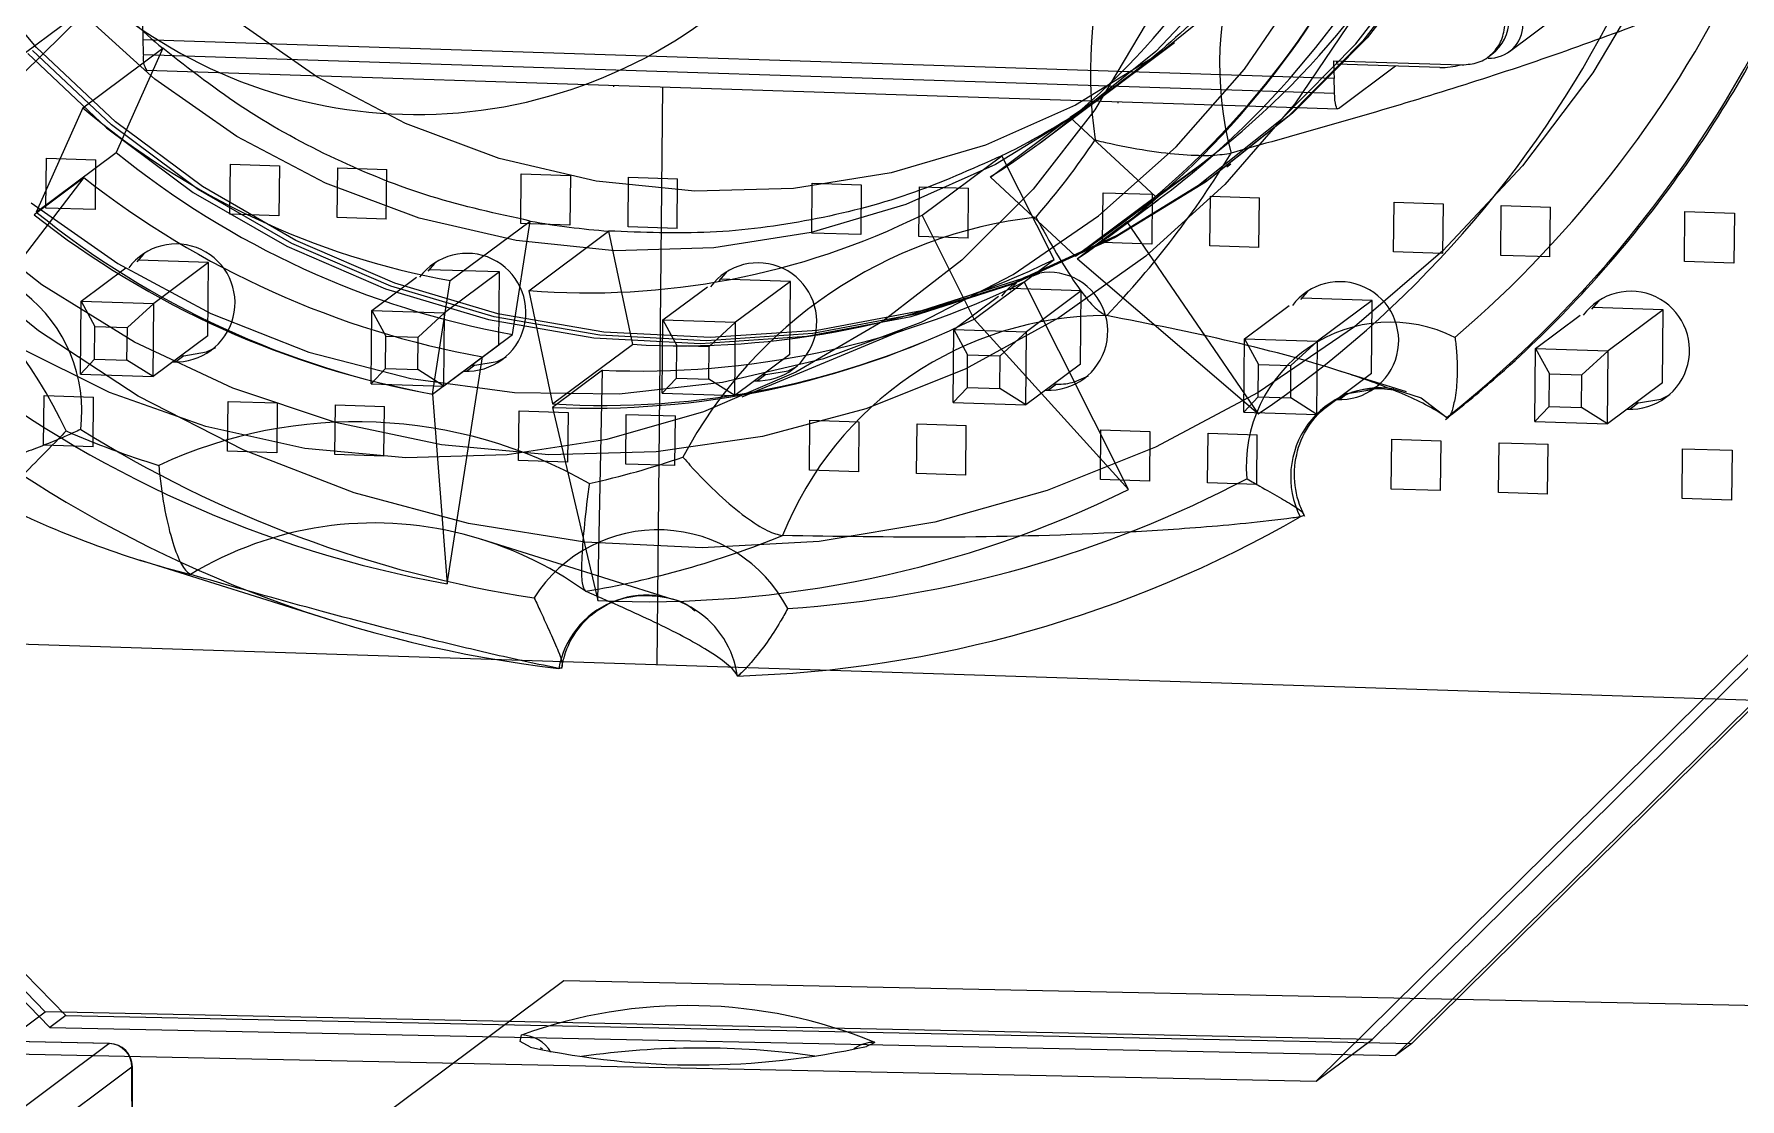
# Model space of a CAD drawing. Header units: millimetres. Extents: x -31.6 to 57.8, y -29 to 41.1.
# Drawn here: x 32.02 to 46.69, y -5.26 to 3.89 of the extents above; entities that cross this region are included whole.
import ezdxf

# ---------------------------------------------------------------- set-up
doc = ezdxf.new("R2010")
doc.units = ezdxf.units.MM

msp = doc.modelspace()

# ---------------------------------------------------------------- linework, layer by layer
at = {"color": 7, "linetype": 'Continuous', "lineweight": 25}
for p, q in [((44.707, 3.745), (45.48, 4.322)), ((31.925, 3.555), (32.62, 4.241)), ((31.932, 3.729), (32.62, 4.241)), ((24.089, 3.863), (32.29, -4.547)), ((43.199, 3.513), (32.955, 3.846)), ((41.141, 3.31), (41.828, 3.822)), ((23.952, 3.761), (32.153, -4.649)), ((32.114, -4.514), (24.029, 3.777)), ((32.437, 3.261), (33.124, 3.773)), ((33.124, 3.773), (32.723, 2.877)), ((32.959, 3.72), (43.204, 3.387)), ((44.522, 3.697), (44.557, 3.723)), ((32.986, 3.585), (43.231, 3.252)), ((43.195, 3.666), (44.298, 3.63)), ((43.222, 3.637), (43.223, 3.665)), ((44.109, 3.608), (43.222, 3.637)), ((43.236, 3.254), (43.729, 3.621)), ((37.004, 3.442), (37.004, 3.454)), ((37.423, 3.441), (37.374, -1.528)), ((40.664, 2.954), (41.351, 3.466)), ((32.437, 3.261), (32.036, 2.364)), ((41.338, 3.313), (41.338, 3.301)), ((43.867, -4.788), (52.038, 3.281)), ((40.243, 2.665), (40.93, 3.178)), ((40.93, 3.178), (41.662, 2.498)), ((51.583, 3.203), (43.527, -4.752)), ((43.729, -4.891), (51.9, 3.178)), ((32.036, 2.364), (32.723, 2.877)), ((32.12, 2.399), (32.124, 2.827)), ((32.124, 2.827), (32.549, 2.813)), ((32.545, 2.385), (32.549, 2.813)), ((39.655, 2.337), (40.343, 2.849)), ((40.792, 1.957), (40.343, 2.849)), ((43.046, -5.111), (51.102, 2.844)), ((31.259, 1.107), (32.448, 2.661)), ((32.448, 2.661), (32.018, 2.341)), ((33.702, 2.347), (33.706, 2.775)), ((33.706, 2.775), (34.129, 2.761)), ((34.129, 2.761), (34.124, 2.333)), ((34.625, 2.317), (34.629, 2.745)), ((34.629, 2.745), (35.051, 2.731)), ((35.047, 2.303), (35.051, 2.731)), ((36.204, 2.266), (36.208, 2.694)), ((36.208, 2.694), (36.631, 2.68)), ((36.631, 2.68), (36.626, 2.252)), ((37.127, 2.236), (37.131, 2.664)), ((37.131, 2.664), (37.553, 2.65)), ((37.549, 2.222), (37.553, 2.65)), ((40.243, 2.665), (40.975, 1.985)), ((41.324, 2.23), (42.012, 2.742)), ((42.277, 2.754), (42.311, 2.779)), ((38.706, 2.184), (38.71, 2.612)), ((38.71, 2.612), (39.133, 2.599)), ((39.133, 2.599), (39.129, 2.171)), ((39.629, 2.154), (39.633, 2.582)), ((39.633, 2.582), (40.055, 2.569)), ((40.051, 2.141), (40.055, 2.569)), ((40.975, 1.985), (41.662, 2.498)), ((41.208, 2.103), (41.213, 2.531)), ((41.213, 2.531), (41.635, 2.517)), ((41.635, 2.517), (41.631, 2.089)), ((42.131, 2.073), (42.135, 2.501)), ((42.135, 2.501), (42.558, 2.487)), ((32.545, 2.385), (32.12, 2.399)), ((41.257, 2.149), (41.687, 2.47)), ((42.553, 2.059), (42.558, 2.487)), ((43.71, 2.022), (43.715, 2.45)), ((43.715, 2.45), (44.137, 2.436)), ((44.137, 2.436), (44.133, 2.008)), ((44.633, 1.992), (44.637, 2.42)), ((44.637, 2.42), (45.06, 2.406)), ((45.055, 1.978), (45.06, 2.406)), ((46.213, 1.94), (46.217, 2.368)), ((46.217, 2.368), (46.642, 2.355)), ((46.642, 2.355), (46.638, 1.926)), ((34.124, 2.333), (33.702, 2.347)), ((35.047, 2.303), (34.625, 2.317)), ((35.597, 1.775), (36.285, 2.287)), ((36.133, 1.311), (36.285, 2.287)), ((36.626, 2.252), (36.204, 2.266)), ((37.549, 2.222), (37.127, 2.236)), ((40.104, 1.444), (39.655, 2.337)), ((41.421, 2.281), (40.991, 1.961)), ((42.548, 0.628), (41.421, 2.281)), ((36.272, 1.688), (36.959, 2.201)), ((36.959, 2.201), (37.164, 1.226)), ((39.129, 2.171), (38.706, 2.184)), ((40.051, 2.141), (39.629, 2.154)), ((41.631, 2.089), (41.208, 2.103)), ((42.553, 2.059), (42.131, 2.073)), ((33.519, 1.93), (32.912, 1.95)), ((33.519, 1.93), (33.047, 1.579)), ((33.513, 1.3), (33.519, 1.93)), ((40.104, 1.444), (40.792, 1.957)), ((40.991, 1.961), (42.548, 0.628)), ((44.133, 2.008), (43.71, 2.022)), ((45.055, 1.978), (44.633, 1.992)), ((46.638, 1.926), (46.213, 1.94)), ((32.422, 1.599), (32.806, 1.885)), ((34.924, 1.517), (35.308, 1.804)), ((36.021, 1.849), (35.414, 1.868)), ((35.445, 0.798), (35.597, 1.775)), ((36.021, 1.849), (35.549, 1.497)), ((36.015, 1.219), (36.021, 1.849)), ((38.523, 1.767), (37.916, 1.787)), ((38.523, 1.767), (38.052, 1.416)), ((38.517, 1.138), (38.523, 1.767)), ((40.479, 1.771), (40.409, 1.693)), ((41.432, -0.021), (40.534, 1.764)), ((40.61, 1.815), (40.668, 1.839)), ((36.272, 1.688), (36.477, 0.714)), ((37.426, 1.436), (37.81, 1.722)), ((39.928, 1.355), (40.312, 1.641)), ((41.025, 1.686), (40.418, 1.706)), ((41.025, 1.686), (40.554, 1.334)), ((41.019, 1.056), (41.025, 1.686)), ((43.527, 1.604), (42.921, 1.624)), ((32.416, 0.969), (32.422, 1.599)), ((32.422, 1.599), (32.541, 1.38)), ((32.422, 1.599), (33.047, 1.579)), ((32.82, 1.371), (33.047, 1.579)), ((33.041, 0.949), (33.047, 1.579)), ((34.918, 0.888), (34.924, 1.517)), ((34.924, 1.517), (35.043, 1.298)), ((34.924, 1.517), (35.549, 1.497)), ((35.322, 1.289), (35.549, 1.497)), ((35.543, 0.868), (35.549, 1.497)), ((42.43, 1.273), (42.814, 1.56)), ((43.527, 1.604), (43.056, 1.253)), ((43.521, 0.975), (43.527, 1.604)), ((44.932, 1.192), (45.316, 1.478)), ((46.029, 1.523), (45.423, 1.543)), ((46.029, 1.523), (45.558, 1.172)), ((46.023, 0.894), (46.029, 1.523)), ((32.538, 1.099), (32.541, 1.38)), ((32.541, 1.38), (32.82, 1.371)), ((32.817, 1.09), (32.82, 1.371)), ((37.42, 0.807), (37.426, 1.436)), ((37.426, 1.436), (37.545, 1.217)), ((37.426, 1.436), (38.052, 1.416)), ((37.824, 1.208), (38.052, 1.416)), ((38.045, 0.786), (38.052, 1.416)), ((38.108, 0.775), (39.494, 1.351)), ((39.922, 0.725), (39.928, 1.355)), ((39.928, 1.355), (40.047, 1.136)), ((39.928, 1.355), (40.554, 1.334)), ((40.104, 1.444), (41.432, -0.021)), ((40.326, 1.127), (40.554, 1.334)), ((40.548, 0.705), (40.554, 1.334)), ((33.513, 1.3), (33.041, 0.949)), ((35.041, 1.018), (35.043, 1.298)), ((35.043, 1.298), (35.322, 1.289)), ((35.319, 1.009), (35.322, 1.289)), ((35.445, 0.798), (36.133, 1.311)), ((36.015, 1.219), (35.543, 0.868)), ((36.477, 0.714), (37.164, 1.226)), ((37.543, 0.936), (37.545, 1.217)), ((37.545, 1.217), (37.824, 1.208)), ((37.821, 0.927), (37.824, 1.208)), ((42.424, 0.644), (42.43, 1.273)), ((42.43, 1.273), (42.549, 1.054)), ((42.43, 1.273), (43.056, 1.253)), ((42.828, 1.045), (43.056, 1.253)), ((43.05, 0.624), (43.056, 1.253)), ((44.926, 0.563), (44.932, 1.192)), ((44.932, 1.192), (45.052, 0.973)), ((44.932, 1.192), (45.558, 1.172)), ((32.538, 1.099), (32.416, 0.969)), ((32.538, 1.099), (32.817, 1.09)), ((33.041, 0.949), (32.817, 1.09)), ((33.307, 1.129), (33.236, 1.076)), ((33.284, 1.13), (33.307, 1.129)), ((35.57, -0.834), (35.875, 1.119)), ((35.809, 1.047), (35.738, 0.994)), ((35.786, 1.048), (35.809, 1.047)), ((38.517, 1.138), (38.045, 0.786)), ((40.045, 0.855), (40.047, 1.136)), ((40.047, 1.136), (40.326, 1.127)), ((40.323, 0.846), (40.326, 1.127)), ((41.019, 1.056), (40.548, 0.705)), ((42.547, 0.774), (42.549, 1.054)), ((42.549, 1.054), (42.828, 1.045)), ((42.826, 0.765), (42.828, 1.045)), ((45.33, 0.964), (45.558, 1.172)), ((45.552, 0.542), (45.558, 1.172)), ((32.416, 0.969), (33.041, 0.949)), ((35.041, 1.018), (34.918, 0.888)), ((34.918, 0.888), (35.543, 0.868)), ((35.041, 1.018), (35.319, 1.009)), ((35.543, 0.868), (35.319, 1.009)), ((36.906, 1.004), (36.476, 0.684)), ((36.867, -0.977), (36.906, 1.004)), ((37.543, 0.936), (37.42, 0.807)), ((37.543, 0.936), (37.821, 0.927)), ((38.045, 0.786), (37.821, 0.927)), ((38.311, 0.966), (38.24, 0.913)), ((38.288, 0.967), (38.311, 0.966)), ((40.813, 0.884), (40.742, 0.832)), ((40.79, 0.886), (40.813, 0.884)), ((40.966, 0.903), (41.086, 0.956)), ((43.521, 0.975), (43.05, 0.624)), ((43.823, 0.817), (43.224, 1.005)), ((45.049, 0.692), (45.052, 0.973)), ((45.052, 0.973), (45.33, 0.964)), ((45.328, 0.683), (45.33, 0.964)), ((46.023, 0.894), (45.552, 0.542)), ((32.1, 0.359), (32.104, 0.787)), ((32.104, 0.787), (32.529, 0.773)), ((32.525, 0.345), (32.529, 0.773)), ((33.682, 0.308), (33.686, 0.736)), ((33.686, 0.736), (34.109, 0.722)), ((35.445, 0.798), (35.57, -0.834)), ((37.42, 0.807), (38.045, 0.786)), ((40.045, 0.855), (39.922, 0.725)), ((40.045, 0.855), (40.323, 0.846)), ((40.548, 0.705), (40.323, 0.846)), ((42.547, 0.774), (42.424, 0.644)), ((42.547, 0.774), (42.826, 0.765)), ((43.05, 0.624), (42.826, 0.765)), ((43.315, 0.803), (43.245, 0.75)), ((43.292, 0.804), (43.315, 0.803)), ((34.109, 0.722), (34.105, 0.294)), ((34.605, 0.278), (34.609, 0.706)), ((34.609, 0.706), (35.031, 0.692)), ((35.027, 0.264), (35.031, 0.692)), ((36.184, 0.226), (36.189, 0.654)), ((36.189, 0.654), (36.611, 0.641)), ((36.476, 0.684), (36.867, -0.977)), ((36.611, 0.641), (36.607, 0.213)), ((37.107, 0.196), (37.111, 0.624)), ((37.111, 0.624), (37.534, 0.611)), ((37.529, 0.183), (37.534, 0.611)), ((39.922, 0.725), (40.548, 0.705)), ((42.424, 0.644), (43.05, 0.624)), ((45.049, 0.692), (44.926, 0.563)), ((45.049, 0.692), (45.328, 0.683)), ((45.552, 0.542), (45.328, 0.683)), ((45.817, 0.722), (45.747, 0.669)), ((45.794, 0.723), (45.817, 0.722)), ((38.686, 0.145), (38.691, 0.573)), ((38.691, 0.573), (39.113, 0.559)), ((39.113, 0.559), (39.109, 0.131)), ((39.609, 0.115), (39.613, 0.543)), ((39.613, 0.543), (40.036, 0.529)), ((40.031, 0.101), (40.036, 0.529)), ((41.189, 0.064), (41.193, 0.492)), ((41.193, 0.492), (41.615, 0.478)), ((41.615, 0.478), (41.611, 0.05)), ((42.111, 0.034), (42.115, 0.462)), ((42.115, 0.462), (42.538, 0.448)), ((42.534, 0.02), (42.538, 0.448)), ((44.926, 0.563), (45.552, 0.542)), ((32.525, 0.345), (32.1, 0.359)), ((34.105, 0.294), (33.682, 0.308)), ((43.691, -0.018), (43.695, 0.41)), ((43.695, 0.41), (44.117, 0.397)), ((44.117, 0.397), (44.113, -0.031)), ((44.613, -0.048), (44.618, 0.38)), ((44.618, 0.38), (45.04, 0.367)), ((45.036, -0.061), (45.04, 0.367)), ((46.193, -0.099), (46.197, 0.329)), ((46.197, 0.329), (46.622, 0.315)), ((46.622, 0.315), (46.618, -0.113)), ((35.027, 0.264), (34.605, 0.278)), ((36.607, 0.213), (36.184, 0.226)), ((37.529, 0.183), (37.107, 0.196)), ((39.109, 0.131), (38.686, 0.145)), ((40.031, 0.101), (39.609, 0.115)), ((41.611, 0.05), (41.189, 0.064)), ((42.534, 0.02), (42.111, 0.034)), ((44.113, -0.031), (43.691, -0.018)), ((45.036, -0.061), (44.613, -0.048)), ((46.618, -0.113), (46.193, -0.099)), ((37.512, -0.968), (35.869, -0.452)), ((32.924, -0.628), (34.567, -1.144)), ((25.598, -1.145), (49.958, -1.937)), ((32.662, -4.788), (-0.438, -4.098)), ((32.667, -4.787), (-0.433, -4.096)), ((36.575, -4.248), (33.275, -6.707)), ((51.943, -4.568), (36.575, -4.248)), ((31.633, -4.873), (32.114, -4.514)), ((43.527, -4.752), (32.114, -4.514)), ((32.29, -4.547), (32.153, -4.649)), ((32.29, -4.547), (43.867, -4.788)), ((32.153, -4.649), (43.729, -4.891)), ((29.259, -7.324), (32.662, -4.788)), ((32.662, -4.788), (32.667, -4.787)), ((39.078, -4.829), (39.069, -4.835)), ((39.248, -4.778), (39.178, -4.812)), ((43.046, -5.111), (43.527, -4.752)), ((43.867, -4.788), (43.729, -4.891)), ((31.633, -4.873), (43.046, -5.111)), ((32.86, -4.991), (32.863, -4.986)), ((32.889, -19.661), (32.863, -4.986)), ((32.86, -4.991), (29.457, -7.527)), ((32.886, -19.666), (32.86, -4.991))]:
    msp.add_line(p, q, dxfattribs=at)
at = {"color": 7, "linetype": 'Continuous', "lineweight": 25, "flags": 128}
for points in [[(46.888, 7.289), (46.674, 6.3), (46.355, 5.343), (45.937, 4.427), (45.424, 3.563), (44.82, 2.761), (44.134, 2.03), (43.374, 1.378), (42.546, 0.813), (41.662, 0.341), (40.731, -0.032), (39.764, -0.303), (38.771, -0.468), (37.764, -0.525), (36.754, -0.474), (35.753, -0.316), (34.771, -0.051), (33.821, 0.316), (32.913, 0.782), (32.057, 1.342), (31.263, 1.988)], [(44.04, 4.586), (43.483, 3.864), (42.842, 3.214), (42.129, 2.647), (41.352, 2.171), (40.522, 1.792), (39.651, 1.515), (38.752, 1.345), (37.836, 1.284), (36.917, 1.332), (36.008, 1.489), (35.122, 1.753), (34.27, 2.12), (33.465, 2.584), (32.718, 3.141), (32.04, 3.78), (31.44, 4.495)], [(44.006, 4.561), (43.448, 3.838), (42.808, 3.189), (42.094, 2.622), (41.317, 2.146), (40.487, 1.766), (39.617, 1.49), (38.717, 1.32), (37.802, 1.258), (36.883, 1.306), (35.974, 1.463), (35.087, 1.727), (34.235, 2.094), (33.43, 2.559), (32.684, 3.115), (32.005, 3.755)], [(31.965, 3.727), (32.642, 3.089), (33.387, 2.533), (34.191, 2.07), (35.041, 1.703), (35.926, 1.44), (36.833, 1.283), (37.75, 1.235), (38.663, 1.297), (39.561, 1.466), (40.43, 1.743), (41.258, 2.121), (42.034, 2.596), (42.746, 3.162), (43.385, 3.81), (43.942, 4.531)], [(31.993, 2.445), (32.738, 1.922), (33.539, 1.492), (34.382, 1.16), (35.257, 0.933), (36.15, 0.813), (37.049, 0.802), (37.94, 0.9), (38.811, 1.106), (39.648, 1.417), (40.439, 1.828), (41.173, 2.332), (41.84, 2.924), (42.429, 3.594), (42.932, 4.332)], [(42.246, 4.359), (41.665, 3.745), (41.008, 3.214), (40.287, 2.772), (39.515, 2.429), (38.702, 2.189), (37.864, 2.056), (37.013, 2.032), (36.163, 2.119), (35.329, 2.313), (34.524, 2.613), (33.762, 3.014), (33.055, 3.508), (32.414, 4.088)], [(42.352, 4.258), (41.696, 3.726), (40.975, 3.285), (40.202, 2.941), (39.39, 2.701), (38.551, 2.568), (37.7, 2.545), (36.851, 2.631), (36.017, 2.826), (35.212, 3.126), (34.449, 3.526), (33.742, 4.02)], [(42.352, 4.258), (41.696, 3.726), (40.975, 3.285), (40.202, 2.941), (39.39, 2.701), (38.551, 2.568), (37.7, 2.545), (36.851, 2.631), (36.017, 2.826), (35.212, 3.126), (34.449, 3.526), (33.742, 4.02)], [(43.377, 4.058), (42.861, 3.296), (42.259, 2.602), (41.579, 1.985), (40.831, 1.453), (40.025, 1.013), (39.172, 0.672), (38.283, 0.434), (37.369, 0.302), (36.445, 0.277), (35.521, 0.362), (34.611, 0.553), (33.727, 0.849), (32.881, 1.245), (32.084, 1.737), (31.347, 2.318)], [(41.584, 3.987), (41.141, 3.243), (40.61, 2.561), (39.998, 1.951), (39.314, 1.424), (38.57, 0.987), (37.775, 0.647), (36.943, 0.408), (36.086, 0.275), (35.216, 0.249), (34.348, 0.331), (33.494, 0.52), (32.667, 0.813), (31.879, 1.205)], [(43.236, 3.254), (43.23, 3.252), (43.224, 3.256), (43.219, 3.266), (43.214, 3.282), (43.211, 3.302), (43.207, 3.327), (43.205, 3.356), (43.204, 3.387)], [(32.973, 2.015), (32.96, 2.003), (32.903, 1.937)], [(35.475, 1.934), (35.462, 1.922), (35.405, 1.856)], [(37.977, 1.852), (37.964, 1.84), (37.907, 1.774)], [(42.981, 1.69), (42.968, 1.678), (42.911, 1.612)], [(45.483, 1.608), (45.47, 1.596), (45.413, 1.53)], [(33.307, 1.129), (33.5, 1.161), (33.58, 1.2)], [(35.809, 1.047), (36.002, 1.079), (36.082, 1.119)], [(38.311, 0.966), (38.504, 0.998), (38.584, 1.038)], [(43.315, 0.803), (43.508, 0.835), (43.588, 0.875)], [(43.715, 0.842), (43.947, 0.766), (44.169, 0.598)], [(45.817, 0.722), (46.01, 0.754), (46.09, 0.794)], [(36.287, -4.819), (36.198, -4.771), (36.211, -4.714)]]:
    msp.add_lwpolyline(points, dxfattribs=at)
at = {"color": 7, "linetype": 'Continuous', "lineweight": 25}
for centre, radius, start, end in [((35.311, 7.397), 4.193, 202.7162, 95.816), ((45.123, 3.561), 4.02, 133.4687, 188.2424), ((45.275, 3.639), 3.06, 127.1864, 194.5248), ((36.818, 8.113), 6.434, 302.1564, 333.0989), ((37.712, 8.509), 7.193, 303.3086, 333.0153), ((37.25, 8.419), 7.421, 304.1964, 333.0284), ((37.024, 7.997), 7.193, 303.3086, 333.0153), ((36.82, 8.099), 7.421, 304.1964, 333.0284), ((37.757, 8.666), 10.305, 308.4752, 336.6918), ((37.847, 8.756), 9.831, 310.553, 334.614), ((37.556, 9.054), 6.894, 224.2769, 229.9964), ((37.3, 8.351), 9.337, 304.1964, 333.0284), ((42.66, 4.23), 9.713, 181.3643, 182.2674), ((44.535, 3.977), 0.289, 268.0774, 359.8419), ((44.336, 4.018), 0.368, 306.8855, 359.6731), ((23.325, 3.464), 9.638, 1.5207, 2.2695), ((33.135, 3.686), 0.18, 169.0263, 214.0653), ((52.905, 3.897), 9.713, 181.3643, 182.2674), ((44.128, 4.19), 0.582, 268.1091, 285.8343), ((33.569, 3.131), 9.638, 1.5207, 2.2695), ((36.8, 8.436), 6.769, 229.8635, 259.7679), ((37.494, 8.634), 6.448, 296.217, 302.1976), ((35.255, 6.963), 7.107, 319.2068, 325.9602), ((28.509, -1.303), 4.184, 25.2459, 78.5302), ((37.486, 8.751), 7.562, 230.9703, 259.6936), ((35.421, 7.037), 8.053, 316.3107, 328.8564), ((37.267, 8.791), 7.798, 231.8227, 259.7119), ((36.798, 8.239), 7.562, 230.9703, 259.6936), ((36.838, 8.471), 7.798, 231.8227, 259.7119), ((36.783, 8.17), 6.501, 265.4911, 296.2184), ((37.467, 8.841), 6.66, 259.7801, 265.6329), ((41.076, -1.597), 3.941, 96.4102, 151.9373), ((33.239, 1.583), 0.507, 267.0343, 143.4987), ((31.137, 0.651), 1.292, 353.0569, 110.7192), ((35.741, 1.502), 0.507, 267.0343, 143.4987), ((37.591, 8.477), 7.263, 266.6284, 296.1425), ((38.243, 1.42), 0.507, 267.0343, 143.4987), ((37.232, 8.486), 7.489, 267.5046, 296.1614), ((40.746, 1.339), 0.507, 267.0343, 143.4987), ((43.248, 1.258), 0.507, 267.0343, 143.4987), ((45.75, 1.176), 0.507, 267.0343, 143.4986), ((41.246, -1.529), 3.003, 90.0556, 158.2919), ((36.802, 8.166), 7.489, 267.5046, 296.1614), ((36.904, 7.964), 7.263, 266.6284, 296.1425), ((43.683, 0.178), 1.239, 63.3745, 184.9731), ((37.322, 8.819), 9.81, 231.8227, 259.7119), ((40.83, 1.379), 0.495, 268.1089, 286.0001), ((43.592, 0.086), 0.766, 80.7851, 206.677), ((35.275, 7.285), 7.428, 246.3359, 252.8934), ((37.871, 9.196), 10.268, 237.9297, 261.2997), ((34.789, -3.481), 4.041, 60.2873, 114.8614), ((37.781, 9.126), 10.76, 235.91, 263.3194), ((35.258, 6.995), 7.133, 282.4185, 289.1556), ((37.849, 8.799), 9.866, 273.7853, 297.7888), ((35.442, 7.401), 8.415, 243.5234, 255.706), ((37.278, 8.435), 9.422, 267.5046, 296.1614), ((37.758, 8.711), 10.342, 271.7123, 299.8618), ((34.946, -3.352), 3.042, 75.4935, 121.3333), ((34.926, -3.461), 3.153, 54.4006, 75.6233), ((37.383, -1.63), 1.261, 27.6027, 147.5461), ((35.423, 7.073), 8.082, 279.5293, 292.0448), ((37.283, -1.697), 0.765, 56.3035, 169.8269), ((37.268, -1.736), 0.807, 7.7911, 56.9542), ((37.648, -8.659), 4.198, 67.5914, 110.019), ((32.657, -4.991), 0.203, 0.1441, 88.412), ((32.663, -4.987), 0.2, 0.1033, 88.8052), ((36.203, -5.017), 0.303, 30.7474, 88.5284), ((37.716, 1.78), 6.752, 257.7778, 282.5015), ((37.742, -11.877), 7.051, 81.9306, 98.2761), ((39.242, -5.066), 0.289, 88.7017, 124.5774)]:
    msp.add_arc(centre, radius, start, end, dxfattribs=at)
for points in [[(43.244, 5.714), (43.102, 5.46), (42.819, 4.952), (42.27, 4.276), (41.647, 3.668), (41.169, 3.341), (40.93, 3.178)], [(36.285, 2.287), (35.998, 2.35), (35.425, 2.475), (34.604, 2.806), (33.824, 3.228), (33.357, 3.591), (33.124, 3.773)], [(40.343, 2.849), (40.078, 2.731), (39.549, 2.495), (38.703, 2.281), (37.835, 2.166), (37.251, 2.189), (36.959, 2.201)]]:
    msp.add_open_spline(points, degree=3, dxfattribs=at)
for points, knots in [([(47.221, 4.589), (47.2, 4.578), (46.903, 4.427), (46.343, 4.18), (45.26, 3.762), (43.913, 3.318), (42.846, 3.02), (42.313, 2.872)], [0, 0, 0, 0, 0.0122195, 0.1715545, 0.3310706, 0.6654519, 1, 1, 1, 1]), ([(44.158, 0.58), (44.297, 0.692), (44.693, 1.015), (45.298, 1.603), (45.947, 2.362), (46.518, 3.181), (46.954, 3.947), (47.178, 4.446), (47.265, 4.641)], [0, 0, 0, 0, 0.104042, 0.297073, 0.490155, 0.683243, 0.876344, 1, 1, 1, 1]), ([(44.298, 3.63), (44.346, 3.634), (44.444, 3.641), (44.565, 3.721), (44.65, 3.839), (44.663, 3.936), (44.67, 3.984)], [0, 0, 0, 0, 0.249767, 0.500009, 0.749693, 1, 1, 1, 1]), ([(41.145, 2.984), (41.147, 2.984), (41.177, 2.976), (41.325, 2.941), (41.588, 2.89), (41.905, 2.855), (42.166, 2.847), (42.264, 2.864), (42.313, 2.872)], [0, 0, 0, 0, 0.005341, 0.063934, 0.315469, 0.55066, 0.775122, 1, 1, 1, 1]), ([(40.636, 2.319), (40.637, 2.317), (40.652, 2.29), (40.725, 2.156), (40.855, 1.932), (41.014, 1.69), (41.151, 1.52), (41.213, 1.49), (41.243, 1.474)], [0, 0, 0, 0, 0.005341, 0.063934, 0.315469, 0.55066, 0.775122, 1, 1, 1, 1]), ([(44.169, 0.598), (44.16, 0.604), (44.041, 0.685), (43.769, 0.816), (43.171, 1.033), (42.337, 1.257), (41.608, 1.402), (41.243, 1.474)], [0, 0, 0, 0, 0.012219, 0.171555, 0.331071, 0.665452, 1, 1, 1, 1]), ([(44.239, 1.286), (44.239, 1.284), (44.245, 1.242), (44.257, 1.128), (44.261, 0.947), (44.244, 0.773), (44.216, 0.658), (44.19, 0.597), (44.176, 0.598), (44.169, 0.598)], [0, 0, 0, 0, 0.004829, 0.134668, 0.352448, 0.566963, 0.733912, 0.866891, 1, 1, 1, 1]), ([(42.947, -0.255), (42.931, -0.221), (42.878, -0.105), (42.844, 0.114), (42.891, 0.379), (43.026, 0.609), (43.232, 0.775), (43.474, 0.862), (43.641, 0.844), (43.716, 0.835)], [0, 0, 0, 0, 0.065637, 0.222571, 0.38066, 0.540373, 0.702155, 0.865345, 1, 1, 1, 1]), ([(32.293, 0.482), (32.292, 0.48), (32.271, 0.458), (32.169, 0.352), (31.999, 0.179), (31.822, 0.004), (31.705, -0.11), (31.695, -0.124), (31.691, -0.131)], [0, 0, 0, 0, 0.0053411, 0.0639337, 0.3154689, 0.55066, 0.7751218, 1, 1, 1, 1]), ([(32.42, 0.495), (32.418, 0.495), (32.38, 0.477), (32.276, 0.429), (32.108, 0.359), (31.938, 0.296), (31.821, 0.254), (31.756, 0.227), (31.752, 0.219), (31.75, 0.214)], [0, 0, 0, 0, 0.0048295, 0.1346678, 0.3524477, 0.5669631, 0.7339125, 0.8668913, 1, 1, 1, 1]), ([(33.09, 0.186), (33.09, 0.183), (33.093, 0.153), (33.108, 0.003), (33.147, -0.247), (33.217, -0.514), (33.295, -0.701), (33.341, -0.736), (33.365, -0.753)], [0, 0, 0, 0, 0.005341, 0.063934, 0.315469, 0.55066, 0.775122, 1, 1, 1, 1]), ([(37.599, 0.257), (37.6, 0.255), (37.62, 0.232), (37.721, 0.117), (37.905, -0.071), (38.137, -0.264), (38.336, -0.391), (38.416, -0.409), (38.456, -0.418)], [0, 0, 0, 0, 0.005341, 0.063934, 0.315469, 0.55066, 0.775122, 1, 1, 1, 1]), ([(36.792, 0.029), (36.792, 0.026), (36.788, -0.004), (36.769, -0.152), (36.742, -0.4), (36.724, -0.663), (36.726, -0.846), (36.749, -0.88), (36.761, -0.897)], [0, 0, 0, 0, 0.005341, 0.063934, 0.315469, 0.55066, 0.775122, 1, 1, 1, 1]), ([(42.449, 0.07), (42.45, 0.07), (42.488, 0.048), (42.585, -0.007), (42.732, -0.091), (42.86, -0.166), (42.929, -0.216), (42.946, -0.247), (42.92, -0.254), (42.907, -0.258)], [0, 0, 0, 0, 0.004829, 0.134668, 0.352448, 0.566963, 0.733912, 0.866891, 1, 1, 1, 1]), ([(42.907, -0.258), (42.886, -0.261), (42.587, -0.302), (42.047, -0.353), (41.04, -0.414), (39.836, -0.441), (38.916, -0.426), (38.456, -0.418)], [0, 0, 0, 0, 0.012219, 0.171555, 0.331071, 0.665452, 1, 1, 1, 1]), ([(36.53, -1.562), (36.513, -1.558), (36.277, -1.51), (35.867, -1.418), (35.131, -1.24), (34.288, -1.018), (33.672, -0.842), (33.365, -0.753)], [0, 0, 0, 0, 0.012219, 0.171555, 0.331071, 0.665452, 1, 1, 1, 1]), ([(36.318, -0.953), (36.319, -0.955), (36.338, -0.994), (36.386, -1.098), (36.46, -1.258), (36.526, -1.409), (36.56, -1.507), (36.562, -1.559), (36.541, -1.561), (36.53, -1.562)], [0, 0, 0, 0, 0.0048295, 0.1346678, 0.3524477, 0.5669631, 0.7339125, 0.8668913, 1, 1, 1, 1]), ([(36.556, -1.563), (36.563, -1.527), (36.586, -1.404), (36.686, -1.212), (36.88, -1.032), (37.131, -0.93), (37.401, -0.93), (37.605, -0.982), (37.689, -1.054), (37.703, -1.066)], [0, 0, 0, 0, 0.0723659, 0.248717, 0.42717, 0.6074093, 0.7872727, 0.9651541, 1, 1, 1, 1]), ([(38.067, -1.627), (38.066, -1.624), (38.048, -1.585), (37.966, -1.507), (37.729, -1.351), (37.336, -1.148), (36.953, -0.981), (36.761, -0.897)], [0, 0, 0, 0, 0.012219, 0.171555, 0.331071, 0.665452, 1, 1, 1, 1]), ([(38.5, -1.046), (38.5, -1.047), (38.479, -1.085), (38.423, -1.184), (38.324, -1.337), (38.213, -1.48), (38.129, -1.573), (38.078, -1.623), (38.071, -1.626), (38.067, -1.627)], [0, 0, 0, 0, 0.0048295, 0.1346678, 0.3524477, 0.5669631, 0.7339125, 0.8668913, 1, 1, 1, 1]), ([(36.392, -4.835), (36.379, -4.83), (36.366, -4.825), (36.372, -4.828), (36.372, -4.828)], [0, 0, 0, 0, 0.93451, 1, 1, 1, 1]), ([(39.085, -4.825), (39.086, -4.824), (39.091, -4.821), (39.081, -4.825), (39.073, -4.828)], [0, 0, 0, 0, 0.225687, 1, 1, 1, 1])]:
    msp.add_open_spline(points, degree=3, knots=knots, dxfattribs=at)

doc.saveas('drawing.dxf')
